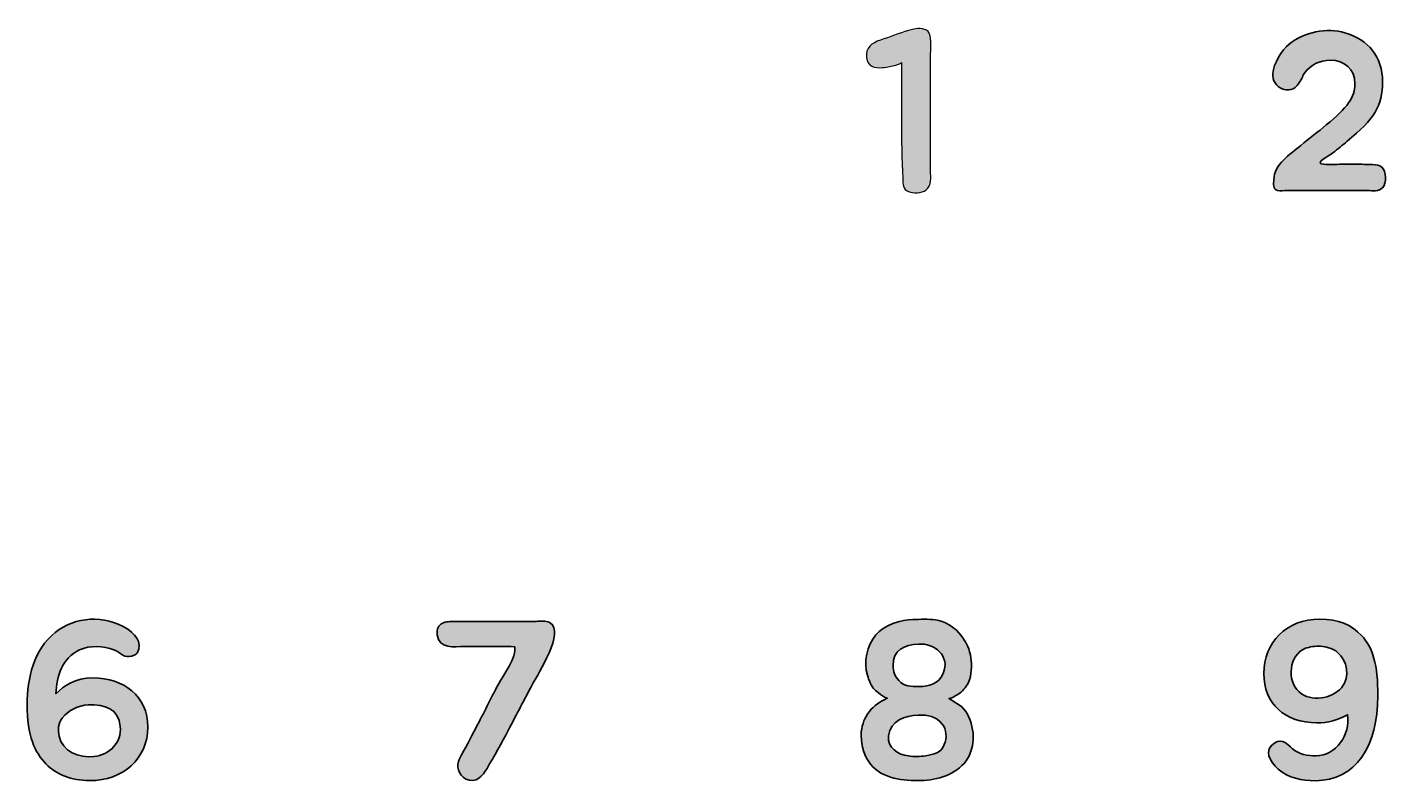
# Model space of a CAD drawing. Header units: millimetres. Extents: x 28 to 183, y 96 to 201.
# Drawn here: x 106.44 to 136.41, y 136.24 to 152.93 of the extents above; entities that cross this region are included whole.
import ezdxf

# ---------------------------------------------------------------- set-up
doc = ezdxf.new("R2010")
doc.units = ezdxf.units.MM
doc.header["$MEASUREMENT"] = 0
doc.layers.add('Layer 1', color=7, linetype='Continuous', lineweight=0)

# ---------------------------------------------------------------- blocks, each defined once
blk = doc.blocks.new('Block_0')
at = {"layer": 'Layer 1', "true_color": 0x010101, "transparency": 33554687}
h = blk.add_hatch(color=18, dxfattribs=at)
h.dxf.hatch_style = 2
edge = h.paths.add_edge_path()
edge.add_spline(control_points=[(125.986, 152.884), (126.085, 152.908), (126.268, 152.908), (126.322, 152.795), (126.377, 152.661), (126.352, 152.429), (126.352, 152.286), (126.352, 152.286), (126.352, 149.761), (126.352, 149.761), (126.352, 149.622), (126.387, 149.435), (126.248, 149.336), (126.155, 149.261), (125.972, 149.266), (125.863, 149.306), (125.744, 149.345), (125.739, 149.479), (125.739, 149.588), (125.695, 150.452), (125.71, 151.273), (125.71, 152.152), (125.69, 152.093), (125.349, 152.039), (125.295, 152.039), (125.122, 152.019), (124.959, 152.059), (124.939, 152.261), (124.914, 152.469), (125.052, 152.582), (125.245, 152.642), (125.453, 152.711), (125.655, 152.795), (125.863, 152.854), (125.908, 152.864), (125.947, 152.879), (125.986, 152.884)], knot_values=[0, 0, 0, 0, 1, 1, 1, 2, 2, 2, 3, 3, 3, 4, 4, 4, 5, 5, 5, 6, 6, 6, 7, 7, 7, 8, 8, 8, 9, 9, 9, 10, 10, 10, 11, 11, 11, 12, 12, 12, 12], degree=3, periodic=0)
h = blk.add_hatch(color=18, dxfattribs=at)
h.dxf.hatch_style = 2
edge = h.paths.add_edge_path()
edge.add_spline(control_points=[(133.892, 151.91), (133.912, 152.127), (134.09, 152.419), (134.258, 152.557), (134.569, 152.814), (135.098, 152.928), (135.483, 152.804), (136.007, 152.641), (136.313, 152.285), (136.313, 151.722), (136.313, 151.189), (136.131, 150.902), (135.532, 150.413), (135.434, 150.329), (135.325, 150.24), (135.221, 150.156), (135.152, 150.101), (134.781, 149.923), (135.018, 149.904), (135.162, 149.894), (135.221, 149.904), (135.365, 149.904), (135.532, 149.904), (135.701, 149.919), (135.864, 149.904), (135.997, 149.894), (136.195, 149.928), (136.299, 149.839), (136.402, 149.751), (136.407, 149.489), (136.318, 149.395), (136.234, 149.296), (136.096, 149.325), (135.982, 149.325), (135.982, 149.325), (134.208, 149.325), (134.208, 149.325), (134.144, 149.325), (134.06, 149.311), (134.001, 149.33), (133.882, 149.36), (133.917, 149.469), (133.917, 149.568), (133.917, 149.904), (134.277, 150.121), (134.514, 150.319), (134.687, 150.472), (134.895, 150.62), (135.073, 150.773), (135.538, 151.159), (135.705, 151.376), (135.705, 151.678), (135.705, 152.009), (135.473, 152.201), (135.162, 152.201), (134.935, 152.201), (134.717, 152.098), (134.589, 151.91), (134.549, 151.841), (134.514, 151.757), (134.47, 151.693), (134.277, 151.386), (133.867, 151.594), (133.892, 151.91)], knot_values=[0, 0, 0, 0, 1, 1, 1, 2, 2, 2, 3, 3, 3, 4, 4, 4, 5, 5, 5, 6, 6, 6, 7, 7, 7, 8, 8, 8, 9, 9, 9, 10, 10, 10, 11, 11, 11, 12, 12, 12, 13, 13, 13, 14, 14, 14, 15, 15, 15, 16, 16, 16, 17, 17, 17, 18, 18, 18, 19, 19, 19, 20, 20, 20, 21, 21, 21, 21], degree=3, periodic=0)
h = blk.add_hatch(color=18, dxfattribs=at)
h.dxf.hatch_style = 2
edge = h.paths.add_edge_path()
edge.add_spline(control_points=[(108.353, 139.195), (108.12, 139.284), (107.829, 139.303), (107.592, 139.195), (107.211, 139.017), (107.088, 138.617), (107.073, 138.231), (107.251, 138.409), (107.493, 138.577), (107.893, 138.577), (108.56, 138.577), (109.099, 138.187), (109.099, 137.49), (109.099, 136.798), (108.545, 136.314), (107.819, 136.314), (107.399, 136.314), (107.088, 136.452), (106.86, 136.675), (106.603, 136.937), (106.44, 137.297), (106.44, 137.994), (106.44, 138.572), (106.584, 139.205), (107.058, 139.58), (107.503, 139.936), (108.145, 139.971), (108.634, 139.669), (108.768, 139.585), (109.015, 139.368), (108.861, 139.126), (108.832, 139.071), (108.664, 139.012), (108.55, 139.081), (108.491, 139.121), (108.422, 139.17), (108.353, 139.195)], knot_values=[0, 0, 0, 0, 1, 1, 1, 2, 2, 2, 3, 3, 3, 4, 4, 4, 5, 5, 5, 6, 6, 6, 7, 7, 7, 8, 8, 8, 9, 9, 9, 10, 10, 10, 11, 11, 11, 12, 12, 12, 12], degree=3, periodic=0)
edge = h.paths.add_edge_path()
edge.add_spline(control_points=[(107.211, 137.693), (107.117, 137.579), (107.117, 137.431), (107.147, 137.292), (107.206, 136.961), (107.592, 136.808), (107.908, 136.843), (108.259, 136.882), (108.526, 137.154), (108.491, 137.51), (108.451, 137.895), (108.155, 138.004), (107.784, 137.984), (107.562, 137.969), (107.354, 137.865), (107.211, 137.693)], knot_values=[0, 0, 0, 0, 1, 1, 1, 2, 2, 2, 3, 3, 3, 4, 4, 4, 5, 5, 5, 5], degree=3, periodic=0)
edge.add_line((107.211, 137.693), (107.211, 137.693))
h = blk.add_hatch(color=18, dxfattribs=at)
h.dxf.hatch_style = 2
edge = h.paths.add_edge_path()
edge.add_spline(control_points=[(115.874, 139.826), (115.874, 139.826), (117.662, 139.826), (117.662, 139.826), (117.751, 139.826), (117.87, 139.846), (117.954, 139.801), (118.31, 139.598), (117.697, 138.669), (117.588, 138.457), (117.381, 138.067), (117.247, 137.81), (117.04, 137.419), (116.906, 137.152), (116.728, 136.841), (116.575, 136.584), (116.481, 136.421), (116.338, 136.243), (116.111, 136.347), (115.938, 136.441), (115.888, 136.643), (115.967, 136.797), (116.091, 137.019), (116.21, 137.251), (116.328, 137.474), (116.506, 137.81), (116.65, 138.111), (116.827, 138.442), (116.936, 138.64), (117.232, 139.035), (117.188, 139.263), (116.956, 139.282), (116.788, 139.272), (116.565, 139.272), (116.565, 139.272), (116.086, 139.272), (116.086, 139.272), (115.854, 139.272), (115.513, 139.203), (115.478, 139.529), (115.463, 139.668), (115.508, 139.742), (115.582, 139.781), (115.661, 139.821), (115.765, 139.826), (115.874, 139.826)], knot_values=[0, 0, 0, 0, 1, 1, 1, 2, 2, 2, 3, 3, 3, 4, 4, 4, 5, 5, 5, 6, 6, 6, 7, 7, 7, 8, 8, 8, 9, 9, 9, 10, 10, 10, 11, 11, 11, 12, 12, 12, 13, 13, 13, 14, 14, 14, 15, 15, 15, 15], degree=3, periodic=0)
h = blk.add_hatch(color=18, dxfattribs=at)
h.dxf.hatch_style = 2
edge = h.paths.add_edge_path()
edge.add_spline(control_points=[(124.983, 136.74), (124.86, 136.928), (124.81, 137.16), (124.825, 137.387), (124.855, 137.743), (125.087, 137.995), (125.398, 138.129), (125.344, 138.129), (125.151, 138.292), (125.117, 138.321), (125.038, 138.405), (124.993, 138.529), (124.959, 138.638), (124.875, 138.934), (124.944, 139.29), (125.146, 139.532), (125.314, 139.739), (125.71, 139.863), (125.962, 139.868), (126.13, 139.868), (126.298, 139.883), (126.461, 139.858), (126.664, 139.823), (126.841, 139.72), (126.975, 139.576), (127.237, 139.29), (127.311, 138.909), (127.212, 138.539), (127.178, 138.435), (127.108, 138.346), (127.024, 138.267), (126.99, 138.237), (126.807, 138.114), (126.757, 138.124), (126.916, 138.025), (127.073, 137.951), (127.163, 137.778), (127.345, 137.442), (127.345, 136.987), (127.089, 136.695), (126.836, 136.409), (126.431, 136.315), (126.071, 136.315), (125.68, 136.315), (125.211, 136.379), (124.983, 136.74)], knot_values=[0, 0, 0, 0, 1, 1, 1, 2, 2, 2, 3, 3, 3, 4, 4, 4, 5, 5, 5, 6, 6, 6, 7, 7, 7, 8, 8, 8, 9, 9, 9, 10, 10, 10, 11, 11, 11, 12, 12, 12, 13, 13, 13, 14, 14, 14, 15, 15, 15, 15], degree=3, periodic=0)
edge = h.paths.add_edge_path()
edge.add_spline(control_points=[(125.423, 137.298), (125.398, 137.036), (125.635, 136.883), (125.863, 136.858), (125.987, 136.839), (126.12, 136.839), (126.244, 136.863), (126.426, 136.903), (126.579, 136.913), (126.654, 137.11), (126.713, 137.249), (126.708, 137.452), (126.609, 137.56), (126.466, 137.733), (126.293, 137.768), (126.08, 137.758), (125.789, 137.743), (125.463, 137.644), (125.423, 137.298)], knot_values=[0, 0, 0, 0, 1, 1, 1, 2, 2, 2, 3, 3, 3, 4, 4, 4, 5, 5, 5, 6, 6, 6, 6], degree=3, periodic=0)
edge.add_line((125.423, 137.298), (125.423, 137.298))
edge = h.paths.add_edge_path()
edge.add_spline(control_points=[(125.527, 138.845), (125.532, 138.721), (125.557, 138.613), (125.651, 138.519), (125.764, 138.39), (125.932, 138.386), (126.09, 138.39), (126.332, 138.39), (126.52, 138.44), (126.629, 138.677), (126.797, 139.062), (126.431, 139.349), (126.085, 139.324), (125.779, 139.305), (125.512, 139.201), (125.527, 138.845)], knot_values=[0, 0, 0, 0, 1, 1, 1, 2, 2, 2, 3, 3, 3, 4, 4, 4, 5, 5, 5, 5], degree=3, periodic=0)
edge.add_line((125.527, 138.845), (125.527, 138.845))
h = blk.add_hatch(color=18, dxfattribs=at)
h.dxf.hatch_style = 2
edge = h.paths.add_edge_path()
edge.add_spline(control_points=[(134.012, 136.569), (133.839, 136.727), (133.671, 136.989), (133.938, 137.147), (134.111, 137.251), (134.21, 137.123), (134.328, 137.014), (134.476, 136.89), (134.659, 136.861), (134.847, 136.861), (135.282, 136.861), (135.608, 137.325), (135.544, 137.765), (135.351, 137.651), (135.089, 137.587), (134.867, 137.587), (134.16, 137.587), (133.696, 138.012), (133.696, 138.674), (133.696, 139.361), (134.195, 139.875), (134.931, 139.875), (135.351, 139.875), (135.618, 139.752), (135.855, 139.509), (136.097, 139.253), (136.211, 138.867), (136.211, 138.185), (136.211, 137.073), (135.722, 136.312), (134.832, 136.312), (134.531, 136.312), (134.244, 136.367), (134.012, 136.569)], knot_values=[0, 0, 0, 0, 1, 1, 1, 2, 2, 2, 3, 3, 3, 4, 4, 4, 5, 5, 5, 6, 6, 6, 7, 7, 7, 8, 8, 8, 9, 9, 9, 10, 10, 10, 11, 11, 11, 11], degree=3, periodic=0)
edge = h.paths.add_edge_path()
edge.add_spline(control_points=[(134.615, 139.233), (134.254, 139.089), (134.19, 138.521), (134.476, 138.269), (134.733, 138.037), (135.193, 138.116), (135.406, 138.363), (135.618, 138.61), (135.534, 138.951), (135.316, 139.149), (135.227, 139.223), (135.089, 139.262), (134.946, 139.277), (134.827, 139.282), (134.704, 139.262), (134.615, 139.233)], knot_values=[0, 0, 0, 0, 1, 1, 1, 2, 2, 2, 3, 3, 3, 4, 4, 4, 5, 5, 5, 5], degree=3, periodic=0)
edge.add_line((134.615, 139.233), (134.615, 139.233))
at = {"layer": 'Layer 1', "color": 18, "lineweight": 25, "true_color": 0x010101}
blk.add_open_spline([(125.986, 152.884), (126.085, 152.908), (126.268, 152.908), (126.322, 152.795), (126.377, 152.661), (126.352, 152.429), (126.352, 152.286), (126.352, 152.286), (126.352, 149.761), (126.352, 149.761), (126.352, 149.622), (126.387, 149.435), (126.248, 149.336), (126.155, 149.261), (125.972, 149.266), (125.863, 149.306), (125.744, 149.345), (125.739, 149.479), (125.739, 149.588), (125.695, 150.452), (125.71, 151.273), (125.71, 152.152), (125.69, 152.093), (125.349, 152.039), (125.295, 152.039), (125.122, 152.019), (124.959, 152.059), (124.939, 152.261), (124.914, 152.469), (125.052, 152.582), (125.245, 152.642), (125.453, 152.711), (125.655, 152.795), (125.863, 152.854), (125.908, 152.864), (125.947, 152.879), (125.986, 152.884)], degree=3, knots=[0, 0, 0, 0, 1, 1, 1, 2, 2, 2, 3, 3, 3, 4, 4, 4, 5, 5, 5, 6, 6, 6, 7, 7, 7, 8, 8, 8, 9, 9, 9, 10, 10, 10, 11, 11, 11, 12, 12, 12, 12], dxfattribs=at)
at = {"layer": 'Layer 1'}
for points, knots in [([(125.986, 152.884), (126.085, 152.908), (126.268, 152.908), (126.322, 152.795), (126.377, 152.661), (126.352, 152.429), (126.352, 152.286), (126.352, 152.286), (126.352, 149.761), (126.352, 149.761), (126.352, 149.622), (126.387, 149.435), (126.248, 149.336), (126.155, 149.261), (125.972, 149.266), (125.863, 149.306), (125.744, 149.345), (125.739, 149.479), (125.739, 149.588), (125.695, 150.452), (125.71, 151.273), (125.71, 152.152), (125.69, 152.093), (125.349, 152.039), (125.295, 152.039), (125.122, 152.019), (124.959, 152.059), (124.939, 152.261), (124.914, 152.469), (125.052, 152.582), (125.245, 152.642), (125.453, 152.711), (125.655, 152.795), (125.863, 152.854), (125.908, 152.864), (125.947, 152.879), (125.986, 152.884)], [0, 0, 0, 0, 1, 1, 1, 2, 2, 2, 3, 3, 3, 4, 4, 4, 5, 5, 5, 6, 6, 6, 7, 7, 7, 8, 8, 8, 9, 9, 9, 10, 10, 10, 11, 11, 11, 12, 12, 12, 12]), ([(133.892, 151.91), (133.912, 152.127), (134.09, 152.419), (134.258, 152.557), (134.569, 152.814), (135.098, 152.928), (135.483, 152.804), (136.007, 152.641), (136.313, 152.285), (136.313, 151.722), (136.313, 151.189), (136.131, 150.902), (135.532, 150.413), (135.434, 150.329), (135.325, 150.24), (135.221, 150.156), (135.152, 150.101), (134.781, 149.923), (135.018, 149.904), (135.162, 149.894), (135.221, 149.904), (135.365, 149.904), (135.532, 149.904), (135.701, 149.919), (135.864, 149.904), (135.997, 149.894), (136.195, 149.928), (136.299, 149.839), (136.402, 149.751), (136.407, 149.489), (136.318, 149.395), (136.234, 149.296), (136.096, 149.325), (135.982, 149.325), (135.982, 149.325), (134.208, 149.325), (134.208, 149.325), (134.144, 149.325), (134.06, 149.311), (134.001, 149.33), (133.882, 149.36), (133.917, 149.469), (133.917, 149.568), (133.917, 149.904), (134.277, 150.121), (134.514, 150.319), (134.687, 150.472), (134.895, 150.62), (135.073, 150.773), (135.538, 151.159), (135.705, 151.376), (135.705, 151.678), (135.705, 152.009), (135.473, 152.201), (135.162, 152.201), (134.935, 152.201), (134.717, 152.098), (134.589, 151.91), (134.549, 151.841), (134.514, 151.757), (134.47, 151.693), (134.277, 151.386), (133.867, 151.594), (133.892, 151.91)], [0, 0, 0, 0, 1, 1, 1, 2, 2, 2, 3, 3, 3, 4, 4, 4, 5, 5, 5, 6, 6, 6, 7, 7, 7, 8, 8, 8, 9, 9, 9, 10, 10, 10, 11, 11, 11, 12, 12, 12, 13, 13, 13, 14, 14, 14, 15, 15, 15, 16, 16, 16, 17, 17, 17, 18, 18, 18, 19, 19, 19, 20, 20, 20, 21, 21, 21, 21]), ([(108.353, 139.195), (108.12, 139.284), (107.829, 139.303), (107.592, 139.195), (107.211, 139.017), (107.088, 138.617), (107.073, 138.231), (107.251, 138.409), (107.493, 138.577), (107.893, 138.577), (108.56, 138.577), (109.099, 138.187), (109.099, 137.49), (109.099, 136.798), (108.545, 136.314), (107.819, 136.314), (107.399, 136.314), (107.088, 136.452), (106.86, 136.675), (106.603, 136.937), (106.44, 137.297), (106.44, 137.994), (106.44, 138.572), (106.584, 139.205), (107.058, 139.58), (107.503, 139.936), (108.145, 139.971), (108.634, 139.669), (108.768, 139.585), (109.015, 139.368), (108.861, 139.126), (108.832, 139.071), (108.664, 139.012), (108.55, 139.081), (108.491, 139.121), (108.422, 139.17), (108.353, 139.195)], [0, 0, 0, 0, 1, 1, 1, 2, 2, 2, 3, 3, 3, 4, 4, 4, 5, 5, 5, 6, 6, 6, 7, 7, 7, 8, 8, 8, 9, 9, 9, 10, 10, 10, 11, 11, 11, 12, 12, 12, 12]), ([(115.874, 139.826), (115.874, 139.826), (117.662, 139.826), (117.662, 139.826), (117.751, 139.826), (117.87, 139.846), (117.954, 139.801), (118.31, 139.598), (117.697, 138.669), (117.588, 138.457), (117.381, 138.067), (117.247, 137.81), (117.04, 137.419), (116.906, 137.152), (116.728, 136.841), (116.575, 136.584), (116.481, 136.421), (116.338, 136.243), (116.111, 136.347), (115.938, 136.441), (115.888, 136.643), (115.967, 136.797), (116.091, 137.019), (116.21, 137.251), (116.328, 137.474), (116.506, 137.81), (116.65, 138.111), (116.827, 138.442), (116.936, 138.64), (117.232, 139.035), (117.188, 139.263), (116.956, 139.282), (116.788, 139.272), (116.565, 139.272), (116.565, 139.272), (116.086, 139.272), (116.086, 139.272), (115.854, 139.272), (115.513, 139.203), (115.478, 139.529), (115.463, 139.668), (115.508, 139.742), (115.582, 139.781), (115.661, 139.821), (115.765, 139.826), (115.874, 139.826)], [0, 0, 0, 0, 1, 1, 1, 2, 2, 2, 3, 3, 3, 4, 4, 4, 5, 5, 5, 6, 6, 6, 7, 7, 7, 8, 8, 8, 9, 9, 9, 10, 10, 10, 11, 11, 11, 12, 12, 12, 13, 13, 13, 14, 14, 14, 15, 15, 15, 15]), ([(124.983, 136.74), (124.86, 136.928), (124.81, 137.16), (124.825, 137.387), (124.855, 137.743), (125.087, 137.995), (125.398, 138.129), (125.344, 138.129), (125.151, 138.292), (125.117, 138.321), (125.038, 138.405), (124.993, 138.529), (124.959, 138.638), (124.875, 138.934), (124.944, 139.29), (125.146, 139.532), (125.314, 139.739), (125.71, 139.863), (125.962, 139.868), (126.13, 139.868), (126.298, 139.883), (126.461, 139.858), (126.664, 139.823), (126.841, 139.72), (126.975, 139.576), (127.237, 139.29), (127.311, 138.909), (127.212, 138.539), (127.178, 138.435), (127.108, 138.346), (127.024, 138.267), (126.99, 138.237), (126.807, 138.114), (126.757, 138.124), (126.916, 138.025), (127.073, 137.951), (127.163, 137.778), (127.345, 137.442), (127.345, 136.987), (127.089, 136.695), (126.836, 136.409), (126.431, 136.315), (126.071, 136.315), (125.68, 136.315), (125.211, 136.379), (124.983, 136.74)], [0, 0, 0, 0, 1, 1, 1, 2, 2, 2, 3, 3, 3, 4, 4, 4, 5, 5, 5, 6, 6, 6, 7, 7, 7, 8, 8, 8, 9, 9, 9, 10, 10, 10, 11, 11, 11, 12, 12, 12, 13, 13, 13, 14, 14, 14, 15, 15, 15, 15]), ([(134.012, 136.569), (133.839, 136.727), (133.671, 136.989), (133.938, 137.147), (134.111, 137.251), (134.21, 137.123), (134.328, 137.014), (134.476, 136.89), (134.659, 136.861), (134.847, 136.861), (135.282, 136.861), (135.608, 137.325), (135.544, 137.765), (135.351, 137.651), (135.089, 137.587), (134.867, 137.587), (134.16, 137.587), (133.696, 138.012), (133.696, 138.674), (133.696, 139.361), (134.195, 139.875), (134.931, 139.875), (135.351, 139.875), (135.618, 139.752), (135.855, 139.509), (136.097, 139.253), (136.211, 138.867), (136.211, 138.185), (136.211, 137.073), (135.722, 136.312), (134.832, 136.312), (134.531, 136.312), (134.244, 136.367), (134.012, 136.569)], [0, 0, 0, 0, 1, 1, 1, 2, 2, 2, 3, 3, 3, 4, 4, 4, 5, 5, 5, 6, 6, 6, 7, 7, 7, 8, 8, 8, 9, 9, 9, 10, 10, 10, 11, 11, 11, 11]), ([(125.527, 138.845), (125.532, 138.721), (125.557, 138.613), (125.651, 138.519), (125.764, 138.39), (125.932, 138.386), (126.09, 138.39), (126.332, 138.39), (126.52, 138.44), (126.629, 138.677), (126.797, 139.062), (126.431, 139.349), (126.085, 139.324), (125.779, 139.305), (125.512, 139.201), (125.527, 138.845)], [0, 0, 0, 0, 1, 1, 1, 2, 2, 2, 3, 3, 3, 4, 4, 4, 5, 5, 5, 5]), ([(134.615, 139.233), (134.254, 139.089), (134.19, 138.521), (134.476, 138.269), (134.733, 138.037), (135.193, 138.116), (135.406, 138.363), (135.618, 138.61), (135.534, 138.951), (135.316, 139.149), (135.227, 139.223), (135.089, 139.262), (134.946, 139.277), (134.827, 139.282), (134.704, 139.262), (134.615, 139.233)], [0, 0, 0, 0, 1, 1, 1, 2, 2, 2, 3, 3, 3, 4, 4, 4, 5, 5, 5, 5]), ([(107.211, 137.693), (107.117, 137.579), (107.117, 137.431), (107.147, 137.292), (107.206, 136.961), (107.592, 136.808), (107.908, 136.843), (108.259, 136.882), (108.526, 137.154), (108.491, 137.51), (108.451, 137.895), (108.155, 138.004), (107.784, 137.984), (107.562, 137.969), (107.354, 137.865), (107.211, 137.693)], [0, 0, 0, 0, 1, 1, 1, 2, 2, 2, 3, 3, 3, 4, 4, 4, 5, 5, 5, 5]), ([(125.423, 137.298), (125.398, 137.036), (125.635, 136.883), (125.863, 136.858), (125.987, 136.839), (126.12, 136.839), (126.244, 136.863), (126.426, 136.903), (126.579, 136.913), (126.654, 137.11), (126.713, 137.249), (126.708, 137.452), (126.609, 137.56), (126.466, 137.733), (126.293, 137.768), (126.08, 137.758), (125.789, 137.743), (125.463, 137.644), (125.423, 137.298)], [0, 0, 0, 0, 1, 1, 1, 2, 2, 2, 3, 3, 3, 4, 4, 4, 5, 5, 5, 6, 6, 6, 6])]:
    blk.add_open_spline(points, degree=3, knots=knots, dxfattribs=at)
at = {"layer": 'Layer 1', "color": 18, "lineweight": 35, "true_color": 0x010101}
for points, knots in [([(133.892, 151.91), (133.912, 152.127), (134.09, 152.419), (134.258, 152.557), (134.569, 152.814), (135.098, 152.928), (135.483, 152.804), (136.007, 152.641), (136.313, 152.285), (136.313, 151.722), (136.313, 151.189), (136.131, 150.902), (135.532, 150.413), (135.434, 150.329), (135.325, 150.24), (135.221, 150.156), (135.152, 150.101), (134.781, 149.923), (135.018, 149.904), (135.162, 149.894), (135.221, 149.904), (135.365, 149.904), (135.532, 149.904), (135.701, 149.919), (135.864, 149.904), (135.997, 149.894), (136.195, 149.928), (136.299, 149.839), (136.402, 149.751), (136.407, 149.489), (136.318, 149.395), (136.234, 149.296), (136.096, 149.325), (135.982, 149.325), (135.982, 149.325), (134.208, 149.325), (134.208, 149.325), (134.144, 149.325), (134.06, 149.311), (134.001, 149.33), (133.882, 149.36), (133.917, 149.469), (133.917, 149.568), (133.917, 149.904), (134.277, 150.121), (134.514, 150.319), (134.687, 150.472), (134.895, 150.62), (135.073, 150.773), (135.538, 151.159), (135.705, 151.376), (135.705, 151.678), (135.705, 152.009), (135.473, 152.201), (135.162, 152.201), (134.935, 152.201), (134.717, 152.098), (134.589, 151.91), (134.549, 151.841), (134.514, 151.757), (134.47, 151.693), (134.277, 151.386), (133.867, 151.594), (133.892, 151.91)], [0, 0, 0, 0, 1, 1, 1, 2, 2, 2, 3, 3, 3, 4, 4, 4, 5, 5, 5, 6, 6, 6, 7, 7, 7, 8, 8, 8, 9, 9, 9, 10, 10, 10, 11, 11, 11, 12, 12, 12, 13, 13, 13, 14, 14, 14, 15, 15, 15, 16, 16, 16, 17, 17, 17, 18, 18, 18, 19, 19, 19, 20, 20, 20, 21, 21, 21, 21]), ([(108.353, 139.195), (108.12, 139.284), (107.829, 139.303), (107.592, 139.195), (107.211, 139.017), (107.088, 138.617), (107.073, 138.231), (107.251, 138.409), (107.493, 138.577), (107.893, 138.577), (108.56, 138.577), (109.099, 138.187), (109.099, 137.49), (109.099, 136.798), (108.545, 136.314), (107.819, 136.314), (107.399, 136.314), (107.088, 136.452), (106.86, 136.675), (106.603, 136.937), (106.44, 137.297), (106.44, 137.994), (106.44, 138.572), (106.584, 139.205), (107.058, 139.58), (107.503, 139.936), (108.145, 139.971), (108.634, 139.669), (108.768, 139.585), (109.015, 139.368), (108.861, 139.126), (108.832, 139.071), (108.664, 139.012), (108.55, 139.081), (108.491, 139.121), (108.422, 139.17), (108.353, 139.195)], [0, 0, 0, 0, 1, 1, 1, 2, 2, 2, 3, 3, 3, 4, 4, 4, 5, 5, 5, 6, 6, 6, 7, 7, 7, 8, 8, 8, 9, 9, 9, 10, 10, 10, 11, 11, 11, 12, 12, 12, 12]), ([(115.874, 139.826), (115.874, 139.826), (117.662, 139.826), (117.662, 139.826), (117.751, 139.826), (117.87, 139.846), (117.954, 139.801), (118.31, 139.598), (117.697, 138.669), (117.588, 138.457), (117.381, 138.067), (117.247, 137.81), (117.04, 137.419), (116.906, 137.152), (116.728, 136.841), (116.575, 136.584), (116.481, 136.421), (116.338, 136.243), (116.111, 136.347), (115.938, 136.441), (115.888, 136.643), (115.967, 136.797), (116.091, 137.019), (116.21, 137.251), (116.328, 137.474), (116.506, 137.81), (116.65, 138.111), (116.827, 138.442), (116.936, 138.64), (117.232, 139.035), (117.188, 139.263), (116.956, 139.282), (116.788, 139.272), (116.565, 139.272), (116.565, 139.272), (116.086, 139.272), (116.086, 139.272), (115.854, 139.272), (115.513, 139.203), (115.478, 139.529), (115.463, 139.668), (115.508, 139.742), (115.582, 139.781), (115.661, 139.821), (115.765, 139.826), (115.874, 139.826)], [0, 0, 0, 0, 1, 1, 1, 2, 2, 2, 3, 3, 3, 4, 4, 4, 5, 5, 5, 6, 6, 6, 7, 7, 7, 8, 8, 8, 9, 9, 9, 10, 10, 10, 11, 11, 11, 12, 12, 12, 13, 13, 13, 14, 14, 14, 15, 15, 15, 15]), ([(124.983, 136.74), (124.86, 136.928), (124.81, 137.16), (124.825, 137.387), (124.855, 137.743), (125.087, 137.995), (125.398, 138.129), (125.344, 138.129), (125.151, 138.292), (125.117, 138.321), (125.038, 138.405), (124.993, 138.529), (124.959, 138.638), (124.875, 138.934), (124.944, 139.29), (125.146, 139.532), (125.314, 139.739), (125.71, 139.863), (125.962, 139.868), (126.13, 139.868), (126.298, 139.883), (126.461, 139.858), (126.664, 139.823), (126.841, 139.72), (126.975, 139.576), (127.237, 139.29), (127.311, 138.909), (127.212, 138.539), (127.178, 138.435), (127.108, 138.346), (127.024, 138.267), (126.99, 138.237), (126.807, 138.114), (126.757, 138.124), (126.916, 138.025), (127.073, 137.951), (127.163, 137.778), (127.345, 137.442), (127.345, 136.987), (127.089, 136.695), (126.836, 136.409), (126.431, 136.315), (126.071, 136.315), (125.68, 136.315), (125.211, 136.379), (124.983, 136.74)], [0, 0, 0, 0, 1, 1, 1, 2, 2, 2, 3, 3, 3, 4, 4, 4, 5, 5, 5, 6, 6, 6, 7, 7, 7, 8, 8, 8, 9, 9, 9, 10, 10, 10, 11, 11, 11, 12, 12, 12, 13, 13, 13, 14, 14, 14, 15, 15, 15, 15]), ([(134.012, 136.569), (133.839, 136.727), (133.671, 136.989), (133.938, 137.147), (134.111, 137.251), (134.21, 137.123), (134.328, 137.014), (134.476, 136.89), (134.659, 136.861), (134.847, 136.861), (135.282, 136.861), (135.608, 137.325), (135.544, 137.765), (135.351, 137.651), (135.089, 137.587), (134.867, 137.587), (134.16, 137.587), (133.696, 138.012), (133.696, 138.674), (133.696, 139.361), (134.195, 139.875), (134.931, 139.875), (135.351, 139.875), (135.618, 139.752), (135.855, 139.509), (136.097, 139.253), (136.211, 138.867), (136.211, 138.185), (136.211, 137.073), (135.722, 136.312), (134.832, 136.312), (134.531, 136.312), (134.244, 136.367), (134.012, 136.569)], [0, 0, 0, 0, 1, 1, 1, 2, 2, 2, 3, 3, 3, 4, 4, 4, 5, 5, 5, 6, 6, 6, 7, 7, 7, 8, 8, 8, 9, 9, 9, 10, 10, 10, 11, 11, 11, 11]), ([(125.527, 138.845), (125.532, 138.721), (125.557, 138.613), (125.651, 138.519), (125.764, 138.39), (125.932, 138.386), (126.09, 138.39), (126.332, 138.39), (126.52, 138.44), (126.629, 138.677), (126.797, 139.062), (126.431, 139.349), (126.085, 139.324), (125.779, 139.305), (125.512, 139.201), (125.527, 138.845)], [0, 0, 0, 0, 1, 1, 1, 2, 2, 2, 3, 3, 3, 4, 4, 4, 5, 5, 5, 5]), ([(134.615, 139.233), (134.254, 139.089), (134.19, 138.521), (134.476, 138.269), (134.733, 138.037), (135.193, 138.116), (135.406, 138.363), (135.618, 138.61), (135.534, 138.951), (135.316, 139.149), (135.227, 139.223), (135.089, 139.262), (134.946, 139.277), (134.827, 139.282), (134.704, 139.262), (134.615, 139.233)], [0, 0, 0, 0, 1, 1, 1, 2, 2, 2, 3, 3, 3, 4, 4, 4, 5, 5, 5, 5]), ([(107.211, 137.693), (107.117, 137.579), (107.117, 137.431), (107.147, 137.292), (107.206, 136.961), (107.592, 136.808), (107.908, 136.843), (108.259, 136.882), (108.526, 137.154), (108.491, 137.51), (108.451, 137.895), (108.155, 138.004), (107.784, 137.984), (107.562, 137.969), (107.354, 137.865), (107.211, 137.693)], [0, 0, 0, 0, 1, 1, 1, 2, 2, 2, 3, 3, 3, 4, 4, 4, 5, 5, 5, 5]), ([(125.423, 137.298), (125.398, 137.036), (125.635, 136.883), (125.863, 136.858), (125.987, 136.839), (126.12, 136.839), (126.244, 136.863), (126.426, 136.903), (126.579, 136.913), (126.654, 137.11), (126.713, 137.249), (126.708, 137.452), (126.609, 137.56), (126.466, 137.733), (126.293, 137.768), (126.08, 137.758), (125.789, 137.743), (125.463, 137.644), (125.423, 137.298)], [0, 0, 0, 0, 1, 1, 1, 2, 2, 2, 3, 3, 3, 4, 4, 4, 5, 5, 5, 6, 6, 6, 6])]:
    blk.add_open_spline(points, degree=3, knots=knots, dxfattribs=at)

msp = doc.modelspace()

# ---------------------------------------------------------------- block references
at = {"layer": 'Layer 1'}
msp.add_blockref('Block_0', (0, 0), dxfattribs=at)

doc.saveas('drawing.dxf')
